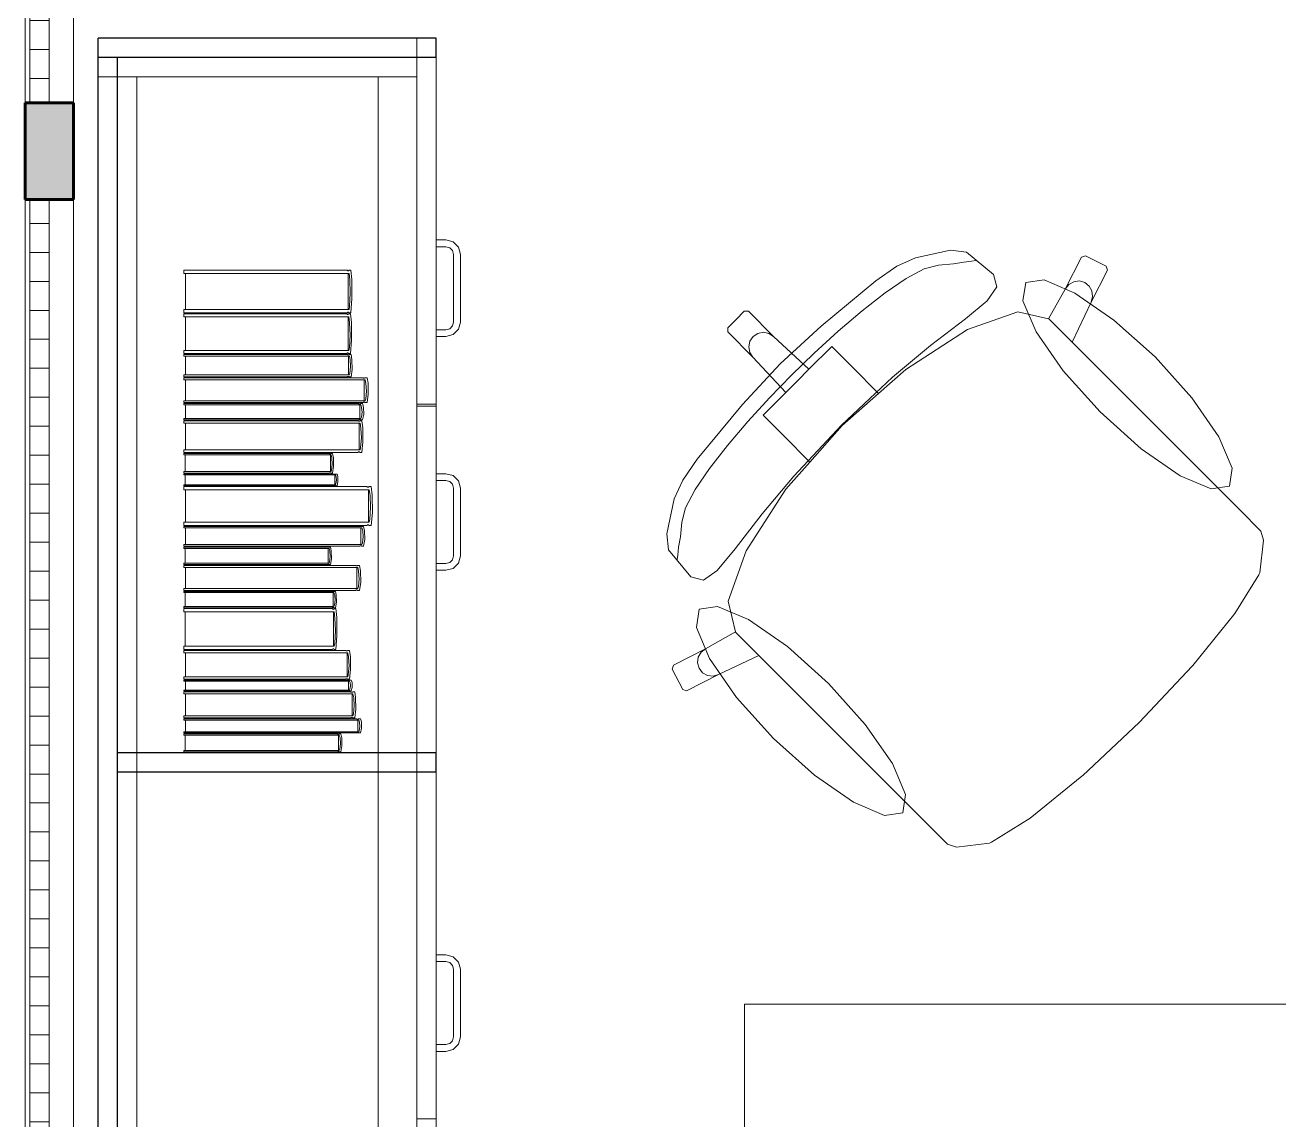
# Model space of a CAD drawing. Header units: inches. Extents: x -38 to 5698, y -33 to 92.
# Drawn here: x 212.12 to 213.418, y 8.672 to 9.805 of the extents above; entities that cross this region are included whole.
import ezdxf

# ---------------------------------------------------------------- set-up
doc = ezdxf.new("R2010")
doc.units = ezdxf.units.IN
doc.header["$MEASUREMENT"] = 0
doc.set_wipeout_variables(frame=1)
doc.linetypes.add('Wipeout_Contour', pattern=[1, 0, -1])
for name, color, linetype in [('02 _ ARQ _ ZON _ Espacio.3D', 7, 'Continuous'), ('Acabado - Muros', 7, 'Continuous'), ('Interior - Mobiliario', 7, 'Continuous'), ('Notas - Etiquetas', 251, 'Continuous')]:
    doc.layers.add(name, color=color, linetype=linetype)
doc.dimstyles.new('Estilo_Generado__8', dxfattribs={"dimtxt": 0.18, "dimasz": 0.0912, "dimexe": 0.18, "dimexo": 0.0625, "dimgap": 0, "dimtad": 0, "dimtih": 1, "dimtoh": 1, "dimdec": 4, "dimzin": 0, "dimdsep": 46, "dimcen": 0.09, "dimadec": 0, "dimazin": 0, "dimtfac": 1, "dimtdec": 4, "dimtmove": 0, "dimatfit": 3, "dimldrblk": 'ARROWHEAD_5', "dimfxl": 1, "dimtolj": 1, "dimtzin": 0, "dimarcsym": 0})
pattern_1 = [(0, (185.000023, 3e-09), (0, 0.03), [])]

# ---------------------------------------------------------------- blocks, each defined once
blk = doc.blocks.new('ARROWHEAD_5')
at = {"linetype": 'Continuous', "lineweight": 0}
blk.add_hatch(color=0, dxfattribs=at).paths.add_polyline_path([(-1, 0.2679), (0, 0), (-1, -0.2679)])
at = {"color": 0, "linetype": 'Continuous', "lineweight": 0}
blk.add_line((0, 0), (-1, 0), dxfattribs=at)

msp = doc.modelspace()

# ---------------------------------------------------------------- linework, layer by layer
at = {"layer": '02 _ ARQ _ ZON _ Espacio.3D', "color": 254, "linetype": 'Continuous', "lineweight": 0, "flags": 128}
msp.add_lwpolyline([(212.17, 7.7005), (212.2252, 7.7005), (212.225, 6.2005), (216.8495, 6.1997), (216.8495, 7.6997), (217.0795, 7.6996), (217.0796, 7.6996), (217.0795, 7.35), (219.2295, 7.35), (219.2295, 17.15), (215.57, 17.15), (215.57, 16.9), (215.57, 16.5), (215.07, 16.5), (215.07, 16.9), (215.07, 17.3496), (212.17, 17.3496)], close=True, dxfattribs=at)
at = {"layer": 'Interior - Mobiliario', "color": 175, "linetype": 'Continuous', "lineweight": 13}
for p, q in [((212.2156, 9.7719), (212.5256, 9.7719)), ((212.2156, 8.3119), (212.2156, 9.7719)), ((212.5256, 9.7719), (212.5256, 8.3119)), ((212.2356, 9.7519), (212.4856, 9.7519)), ((212.4856, 9.7519), (212.5256, 9.7519)), ((212.5556, 9.5829), (212.5456, 9.5829)), ((212.5456, 9.5829), (212.5456, 9.5759)), ((212.5631, 9.5809), (212.5556, 9.5829)), ((212.5686, 9.5754), (212.5631, 9.5809)), ((212.5456, 9.5759), (212.5556, 9.5759)), ((212.5556, 9.5759), (212.5596, 9.5748)), ((212.5596, 9.5748), (212.5625, 9.5719)), ((212.5625, 9.5719), (212.5636, 9.5679)), ((212.5636, 9.5679), (212.5636, 9.4979)), ((212.5706, 9.5679), (212.5686, 9.5754)), ((212.5706, 9.4979), (212.5706, 9.5679)), ((213.0778, 9.5723), (213.0416, 9.5645)), ((213.0945, 9.5704), (213.0778, 9.5723)), ((213.1224, 9.5472), (213.0945, 9.5704)), ((213.2178, 9.5666), (213.2137, 9.5652)), ((213.2392, 9.5558), (213.2178, 9.5666)), ((213.0224, 9.5556), (213.0007, 9.5407)), ((213.0416, 9.5645), (213.0224, 9.5556)), ((213.032, 9.5429), (213.0508, 9.5529)), ((213.0508, 9.5529), (213.0656, 9.5568)), ((213.0656, 9.5568), (213.081, 9.558)), ((213.081, 9.558), (213.0918, 9.56)), ((213.0918, 9.56), (213.0998, 9.5608)), ((213.0998, 9.5608), (213.1043, 9.5616)), ((213.2137, 9.5652), (213.1968, 9.5321)), ((213.2405, 9.5517), (213.2392, 9.5558)), ((212.2843, 9.5481), (212.2843, 9.5516)), ((212.2843, 9.5516), (212.4534, 9.5516)), ((212.4555, 9.5481), (212.2843, 9.5481)), ((212.286, 9.511), (212.286, 9.5481)), ((212.4534, 9.5516), (212.4536, 9.5514)), ((212.4536, 9.5514), (212.4538, 9.5512)), ((212.4538, 9.5512), (212.454, 9.551)), ((212.454, 9.551), (212.4543, 9.5509)), ((212.4543, 9.5509), (212.4545, 9.5509)), ((212.4545, 9.5509), (212.4548, 9.551)), ((212.4546, 9.5481), (212.4546, 9.511)), ((212.4548, 9.551), (212.455, 9.5512)), ((212.455, 9.5512), (212.4552, 9.5515)), ((212.4552, 9.5515), (212.4553, 9.5516)), ((212.4553, 9.5516), (212.4572, 9.5516)), ((212.4563, 9.5415), (212.4555, 9.5481)), ((212.4567, 9.5279), (212.4563, 9.5415)), ((212.4572, 9.5516), (212.4582, 9.542)), ((212.4582, 9.542), (212.4584, 9.5222)), ((213.0007, 9.5407), (212.944, 9.4938)), ((213.0102, 9.5281), (213.032, 9.5429)), ((213.1258, 9.5343), (213.1224, 9.5472)), ((213.2114, 9.5404), (213.2055, 9.5396)), ((213.217, 9.5388), (213.2114, 9.5404)), ((213.2235, 9.5186), (213.2405, 9.5517)), ((212.456, 9.5143), (212.4567, 9.5279)), ((212.9864, 9.5095), (213.0102, 9.5281)), ((213.1158, 9.52), (213.1258, 9.5343)), ((213.1968, 9.5321), (213.1794, 9.5011)), ((213.2004, 9.5368), (213.1968, 9.5321)), ((213.2055, 9.5396), (213.2004, 9.5368)), ((213.2216, 9.5352), (213.217, 9.5388)), ((213.2244, 9.5301), (213.2216, 9.5352)), ((213.2251, 9.5243), (213.2244, 9.5301)), ((212.4555, 9.511), (212.456, 9.5143)), ((212.4584, 9.5222), (212.4572, 9.5075)), ((213.0935, 9.5014), (213.1158, 9.52)), ((213.2039, 9.4769), (213.2235, 9.5186)), ((213.2235, 9.5186), (213.2251, 9.5243)), ((212.2843, 9.5075), (212.2843, 9.511)), ((212.2843, 9.511), (212.4555, 9.511)), ((212.4534, 9.5075), (212.2843, 9.5075)), ((212.2843, 9.5032), (212.2843, 9.5065)), ((212.2843, 9.5065), (212.4531, 9.5065)), ((212.4551, 9.5032), (212.2843, 9.5032)), ((212.286, 9.4686), (212.286, 9.5032)), ((212.4531, 9.5065), (212.4532, 9.5062)), ((212.4532, 9.5062), (212.4534, 9.506)), ((212.4535, 9.5076), (212.4534, 9.5075)), ((212.4534, 9.506), (212.4537, 9.5058)), ((212.4537, 9.5079), (212.4535, 9.5076)), ((212.454, 9.5081), (212.4537, 9.5079)), ((212.4537, 9.5058), (212.4539, 9.5058)), ((212.4539, 9.5058), (212.4542, 9.5058)), ((212.4542, 9.5082), (212.454, 9.5081)), ((212.4545, 9.5082), (212.4542, 9.5082)), ((212.4542, 9.5058), (212.4544, 9.5059)), ((212.4543, 9.5032), (212.4543, 9.4686)), ((212.4544, 9.5059), (212.4547, 9.506)), ((212.4547, 9.5081), (212.4545, 9.5082)), ((212.455, 9.5079), (212.4547, 9.5081)), ((212.4547, 9.506), (212.4549, 9.5063)), ((212.4549, 9.5063), (212.455, 9.5065)), ((212.4552, 9.5077), (212.455, 9.5079)), ((212.455, 9.5065), (212.4569, 9.5065)), ((212.4559, 9.497), (212.4551, 9.5032)), ((212.4553, 9.5075), (212.4552, 9.5077)), ((212.4572, 9.5075), (212.4553, 9.5075)), ((212.4569, 9.5065), (212.4578, 9.4974)), ((212.8645, 9.5091), (212.856, 9.5005)), ((212.8688, 9.5091), (212.8645, 9.5091)), ((212.8949, 9.483), (212.8688, 9.5091)), ((212.9616, 9.4883), (212.9864, 9.5095)), ((213.0573, 9.4735), (213.0935, 9.5014)), ((213.1475, 9.5086), (213.0955, 9.4902)), ((213.1794, 9.5011), (213.1475, 9.5086)), ((213.1797, 9.5011), (213.1794, 9.5011)), ((213.1797, 9.5011), (213.2039, 9.4769)), ((212.4564, 9.4843), (212.4559, 9.497)), ((212.4578, 9.4974), (212.458, 9.479)), ((212.5556, 9.4899), (212.5456, 9.4899)), ((212.5456, 9.4899), (212.5456, 9.4829)), ((212.5596, 9.491), (212.5556, 9.4899)), ((212.5625, 9.4939), (212.5596, 9.491)), ((212.5636, 9.4979), (212.5625, 9.4939)), ((212.5631, 9.4849), (212.5686, 9.4904)), ((212.5686, 9.4904), (212.5706, 9.4979)), ((212.8474, 9.4877), (212.8475, 9.492)), ((212.8475, 9.492), (212.856, 9.5005)), ((212.944, 9.4938), (212.9018, 9.4547)), ((212.937, 9.4658), (212.9616, 9.4883)), ((213.0955, 9.4902), (213.0317, 9.4489)), ((212.4557, 9.4717), (212.4564, 9.4843)), ((212.458, 9.479), (212.4569, 9.4653)), ((212.5456, 9.4829), (212.5556, 9.4829)), ((212.5556, 9.4829), (212.5631, 9.4849)), ((212.8735, 9.4616), (212.8474, 9.4877)), ((212.8692, 9.4722), (212.8703, 9.478)), ((212.8703, 9.478), (212.8736, 9.4829)), ((212.8785, 9.4862), (212.8736, 9.4829)), ((212.8843, 9.4873), (212.8785, 9.4862)), ((212.89, 9.4862), (212.8843, 9.4873)), ((212.8949, 9.483), (212.89, 9.4862)), ((212.9314, 9.449), (212.8949, 9.483)), ((213.3518, 9.329), (213.2039, 9.4769)), ((212.2843, 9.4653), (212.2843, 9.4686)), ((212.2843, 9.4686), (212.4551, 9.4686)), ((212.4531, 9.4653), (212.2843, 9.4653)), ((212.2843, 9.4625), (212.2843, 9.4643)), ((212.2843, 9.4643), (212.4537, 9.4643)), ((212.4557, 9.4625), (212.2843, 9.4625)), ((212.286, 9.4431), (212.286, 9.4625)), ((212.4532, 9.4655), (212.4531, 9.4653)), ((212.4534, 9.4657), (212.4532, 9.4655)), ((212.4536, 9.4659), (212.4534, 9.4657)), ((212.4539, 9.466), (212.4536, 9.4659)), ((212.4537, 9.4643), (212.4538, 9.4642)), ((212.4538, 9.4642), (212.454, 9.464)), ((212.4541, 9.466), (212.4539, 9.466)), ((212.454, 9.464), (212.4543, 9.464)), ((212.4544, 9.4659), (212.4541, 9.466)), ((212.4543, 9.464), (212.4545, 9.4639)), ((212.4546, 9.4658), (212.4544, 9.4659)), ((212.4545, 9.4639), (212.4548, 9.4639)), ((212.4549, 9.4655), (212.4546, 9.4658)), ((212.4548, 9.4639), (212.455, 9.464)), ((212.455, 9.4653), (212.4549, 9.4655)), ((212.4549, 9.4625), (212.4549, 9.4431)), ((212.4569, 9.4653), (212.455, 9.4653)), ((212.455, 9.464), (212.4553, 9.4641)), ((212.4551, 9.4686), (212.4557, 9.4717)), ((212.4553, 9.4641), (212.4555, 9.4642)), ((212.4555, 9.4642), (212.4556, 9.4643)), ((212.4556, 9.4643), (212.4575, 9.4643)), ((212.4565, 9.459), (212.4557, 9.4625)), ((212.4575, 9.4643), (212.4584, 9.4592)), ((212.8703, 9.4665), (212.8692, 9.4722)), ((212.8735, 9.4616), (212.8703, 9.4665)), ((212.9135, 9.443), (212.937, 9.4658)), ((212.955, 9.4726), (212.9314, 9.449)), ((212.9762, 9.4515), (212.955, 9.4726)), ((213.018, 9.4407), (213.0573, 9.4735)), ((212.4562, 9.4448), (212.457, 9.4519)), ((212.457, 9.4519), (212.4565, 9.459)), ((212.4586, 9.4489), (212.4575, 9.4412)), ((212.4584, 9.4592), (212.4586, 9.4489)), ((212.8627, 9.4125), (212.9018, 9.4547)), ((212.9075, 9.4251), (212.8735, 9.4616)), ((212.9314, 9.449), (212.9195, 9.4371)), ((213.0036, 9.4241), (212.9762, 9.4515)), ((213.0317, 9.4489), (213.0036, 9.4241)), ((212.2843, 9.4412), (212.2843, 9.4431)), ((212.2843, 9.4431), (212.4557, 9.4431)), ((212.4537, 9.4412), (212.2843, 9.4412)), ((212.2843, 9.4381), (212.2843, 9.4402)), ((212.2843, 9.4402), (212.4698, 9.4402)), ((212.4721, 9.4381), (212.2843, 9.4381)), ((212.2861, 9.4165), (212.2861, 9.4381)), ((212.4538, 9.4413), (212.4537, 9.4412)), ((212.454, 9.4414), (212.4538, 9.4413)), ((212.4542, 9.4415), (212.454, 9.4414)), ((212.4545, 9.4416), (212.4542, 9.4415)), ((212.4547, 9.4416), (212.4545, 9.4416)), ((212.455, 9.4416), (212.4547, 9.4416)), ((212.4552, 9.4415), (212.455, 9.4416)), ((212.4554, 9.4413), (212.4552, 9.4415)), ((212.4556, 9.4412), (212.4554, 9.4413)), ((212.4575, 9.4412), (212.4556, 9.4412)), ((212.4557, 9.4431), (212.4562, 9.4448)), ((212.4698, 9.4402), (212.4699, 9.4401)), ((212.4699, 9.4401), (212.4702, 9.4399)), ((212.4702, 9.4399), (212.4705, 9.4398)), ((212.4705, 9.4398), (212.4707, 9.4398)), ((212.4707, 9.4398), (212.471, 9.4398)), ((212.471, 9.4398), (212.4713, 9.4398)), ((212.4711, 9.4381), (212.4711, 9.4165)), ((212.4713, 9.4398), (212.4715, 9.44)), ((212.4715, 9.44), (212.4718, 9.4401)), ((212.4718, 9.4401), (212.4719, 9.4402)), ((212.4719, 9.4402), (212.474, 9.4402)), ((212.4729, 9.4343), (212.4721, 9.4381)), ((212.474, 9.4402), (212.475, 9.4346)), ((212.9135, 9.443), (212.8907, 9.4195)), ((212.9075, 9.4251), (212.9195, 9.4371)), ((212.9653, 9.3913), (213.018, 9.4407)), ((212.4726, 9.4185), (212.4734, 9.4264)), ((212.4734, 9.4264), (212.4729, 9.4343)), ((212.4752, 9.4231), (212.474, 9.4145)), ((212.475, 9.4346), (212.4752, 9.4231)), ((212.8839, 9.4015), (212.9075, 9.4251)), ((213.0036, 9.4241), (212.9657, 9.3908)), ((212.2843, 9.4145), (212.2843, 9.4165)), ((212.2843, 9.4165), (212.4721, 9.4165)), ((212.4698, 9.4145), (212.2843, 9.4145)), ((212.2843, 9.4121), (212.2843, 9.4135)), ((212.2843, 9.4135), (212.4653, 9.4135)), ((212.4676, 9.4121), (212.2843, 9.4121)), ((212.2861, 9.398), (212.2861, 9.4121)), ((212.4653, 9.4135), (212.4655, 9.4134)), ((212.4655, 9.4134), (212.4657, 9.4133)), ((212.4657, 9.4133), (212.466, 9.4132)), ((212.466, 9.4132), (212.4663, 9.4132)), ((212.4663, 9.4132), (212.4665, 9.4132)), ((212.4665, 9.4132), (212.4668, 9.4132)), ((212.4666, 9.4121), (212.4666, 9.398)), ((212.4668, 9.4132), (212.4671, 9.4133)), ((212.4671, 9.4133), (212.4673, 9.4134)), ((212.4673, 9.4134), (212.4674, 9.4135)), ((212.4674, 9.4135), (212.4694, 9.4135)), ((212.4684, 9.4096), (212.4676, 9.4121)), ((212.4694, 9.4135), (212.4704, 9.4098)), ((212.4699, 9.4146), (212.4698, 9.4145)), ((212.4701, 9.4147), (212.4699, 9.4146)), ((212.4704, 9.4148), (212.4701, 9.4147)), ((212.4707, 9.4149), (212.4704, 9.4148)), ((212.4709, 9.4149), (212.4707, 9.4149)), ((212.4712, 9.4149), (212.4709, 9.4149)), ((212.4715, 9.4148), (212.4712, 9.4149)), ((212.4717, 9.4146), (212.4715, 9.4148)), ((212.4719, 9.4145), (212.4717, 9.4146)), ((212.474, 9.4145), (212.4719, 9.4145)), ((212.4721, 9.4165), (212.4726, 9.4185)), ((212.5456, 9.4129), (212.5256, 9.4129)), ((212.5456, 9.4109), (212.5256, 9.4109)), ((212.8158, 9.3558), (212.8627, 9.4125)), ((212.8907, 9.4195), (212.8682, 9.3949)), ((212.2843, 9.3967), (212.2843, 9.398)), ((212.2843, 9.398), (212.4676, 9.398)), ((212.4659, 9.3969), (212.4657, 9.3969)), ((212.4662, 9.397), (212.4659, 9.3969)), ((212.4665, 9.397), (212.4662, 9.397)), ((212.4667, 9.397), (212.4665, 9.397)), ((212.467, 9.3969), (212.4667, 9.397)), ((212.4676, 9.398), (212.4681, 9.3993)), ((212.4681, 9.3993), (212.4689, 9.4045)), ((212.4689, 9.4045), (212.4684, 9.4096)), ((212.4707, 9.4023), (212.4694, 9.3967)), ((212.4704, 9.4098), (212.4707, 9.4023)), ((212.905, 9.3803), (212.8839, 9.4015)), ((212.4653, 9.3967), (212.2843, 9.3967)), ((212.2843, 9.3931), (212.2843, 9.3957)), ((212.2843, 9.3957), (212.4645, 9.3957)), ((212.4668, 9.3931), (212.2843, 9.3931)), ((212.2861, 9.3655), (212.2861, 9.3931)), ((212.4645, 9.3957), (212.4647, 9.3955)), ((212.4647, 9.3955), (212.4649, 9.3953)), ((212.4649, 9.3953), (212.4652, 9.3952)), ((212.4652, 9.3952), (212.4655, 9.3952)), ((212.4654, 9.3968), (212.4653, 9.3967)), ((212.4657, 9.3969), (212.4654, 9.3968)), ((212.4655, 9.3952), (212.4657, 9.3952)), ((212.4657, 9.3952), (212.466, 9.3952)), ((212.4658, 9.3931), (212.4658, 9.3655)), ((212.466, 9.3952), (212.4663, 9.3954)), ((212.4663, 9.3954), (212.4665, 9.3956)), ((212.4665, 9.3956), (212.4666, 9.3957)), ((212.4666, 9.3957), (212.4686, 9.3957)), ((212.4676, 9.3882), (212.4668, 9.3931)), ((212.4672, 9.3968), (212.467, 9.3969)), ((212.4674, 9.3967), (212.4672, 9.3968)), ((212.4694, 9.3967), (212.4674, 9.3967)), ((212.4681, 9.3781), (212.4676, 9.3882)), ((212.4686, 9.3957), (212.4696, 9.3885)), ((212.4696, 9.3885), (212.4698, 9.3738)), ((212.8682, 9.3949), (212.847, 9.3701)), ((212.9653, 9.3913), (212.9158, 9.3385)), ((212.9324, 9.353), (212.9657, 9.3908)), ((212.4673, 9.368), (212.4681, 9.3781)), ((212.4698, 9.3738), (212.4686, 9.3629)), ((212.9324, 9.353), (212.905, 9.3803)), ((212.2843, 9.3629), (212.2843, 9.3655)), ((212.2843, 9.3655), (212.4668, 9.3655)), ((212.4645, 9.3629), (212.2843, 9.3629)), ((212.2843, 9.3603), (212.2843, 9.3619)), ((212.2843, 9.3619), (212.435, 9.3619)), ((212.4368, 9.3603), (212.2843, 9.3603)), ((212.2858, 9.3432), (212.2858, 9.3603)), ((212.435, 9.3619), (212.4351, 9.3618)), ((212.4351, 9.3618), (212.4353, 9.3617)), ((212.4353, 9.3617), (212.4355, 9.3616)), ((212.4355, 9.3616), (212.4357, 9.3616)), ((212.4357, 9.3616), (212.436, 9.3616)), ((212.436, 9.3616), (212.4362, 9.3616)), ((212.4361, 9.3603), (212.4361, 9.3432)), ((212.4362, 9.3616), (212.4364, 9.3617)), ((212.4364, 9.3617), (212.4366, 9.3618)), ((212.4366, 9.3618), (212.4367, 9.3619)), ((212.4367, 9.3619), (212.4384, 9.3619)), ((212.4375, 9.3572), (212.4368, 9.3603)), ((212.4384, 9.3619), (212.4392, 9.3574)), ((212.4647, 9.363), (212.4645, 9.3629)), ((212.4649, 9.3632), (212.4647, 9.363)), ((212.4651, 9.3634), (212.4649, 9.3632)), ((212.4654, 9.3634), (212.4651, 9.3634)), ((212.4657, 9.3635), (212.4654, 9.3634)), ((212.4659, 9.3634), (212.4657, 9.3635)), ((212.4662, 9.3633), (212.4659, 9.3634)), ((212.4664, 9.3631), (212.4662, 9.3633)), ((212.4666, 9.3629), (212.4664, 9.3631)), ((212.4686, 9.3629), (212.4666, 9.3629)), ((212.4668, 9.3655), (212.4673, 9.368)), ((212.847, 9.3701), (212.8284, 9.3463)), ((212.4373, 9.3447), (212.4379, 9.3509)), ((212.4379, 9.3509), (212.4375, 9.3572)), ((212.4394, 9.3483), (212.4384, 9.3415)), ((212.4392, 9.3574), (212.4394, 9.3483)), ((212.8009, 9.3341), (212.8158, 9.3558)), ((212.8284, 9.3463), (212.8136, 9.3245)), ((212.9076, 9.3248), (212.9324, 9.353)), ((212.2843, 9.3415), (212.2843, 9.3432)), ((212.2843, 9.3432), (212.4368, 9.3432)), ((212.435, 9.3415), (212.2843, 9.3415)), ((212.2843, 9.3396), (212.2843, 9.3405)), ((212.2843, 9.3405), (212.4394, 9.3405)), ((212.4413, 9.3396), (212.2843, 9.3396)), ((212.2858, 9.3294), (212.2858, 9.3396)), ((212.4351, 9.3416), (212.435, 9.3415)), ((212.4353, 9.3417), (212.4351, 9.3416)), ((212.4355, 9.3418), (212.4353, 9.3417)), ((212.4357, 9.3419), (212.4355, 9.3418)), ((212.4359, 9.3419), (212.4357, 9.3419)), ((212.4362, 9.3418), (212.4359, 9.3419)), ((212.4364, 9.3418), (212.4362, 9.3418)), ((212.4366, 9.3416), (212.4364, 9.3418)), ((212.4367, 9.3415), (212.4366, 9.3416)), ((212.4384, 9.3415), (212.4367, 9.3415)), ((212.4368, 9.3432), (212.4373, 9.3447)), ((212.4394, 9.3405), (212.4395, 9.3405)), ((212.4395, 9.3405), (212.4397, 9.3404)), ((212.4397, 9.3404), (212.44, 9.3403)), ((212.44, 9.3403), (212.4402, 9.3403)), ((212.4402, 9.3403), (212.4404, 9.3403)), ((212.4404, 9.3403), (212.4406, 9.3404)), ((212.4405, 9.3396), (212.4405, 9.3294)), ((212.4406, 9.3404), (212.4409, 9.3404)), ((212.4409, 9.3404), (212.4411, 9.3405)), ((212.4411, 9.3405), (212.4412, 9.3405)), ((212.4412, 9.3405), (212.4429, 9.3405)), ((212.442, 9.3378), (212.4413, 9.3396)), ((212.4418, 9.3304), (212.4424, 9.3341)), ((212.4424, 9.3341), (212.442, 9.3378)), ((212.4429, 9.3405), (212.4437, 9.3379)), ((212.4439, 9.3325), (212.4429, 9.3285)), ((212.4437, 9.3379), (212.4439, 9.3325)), ((212.5456, 9.3409), (212.5556, 9.3409)), ((212.5456, 9.3339), (212.5456, 9.3409)), ((212.5556, 9.3339), (212.5456, 9.3339)), ((212.5556, 9.3409), (212.5631, 9.3389)), ((212.5596, 9.3328), (212.5556, 9.3339)), ((212.5625, 9.3299), (212.5596, 9.3328)), ((212.5631, 9.3389), (212.5686, 9.3334)), ((212.5686, 9.3334), (212.5706, 9.3259)), ((212.792, 9.3149), (212.8009, 9.3341)), ((212.9158, 9.3385), (212.8831, 9.2992)), ((212.2843, 9.3285), (212.2843, 9.3294)), ((212.2843, 9.3294), (212.4413, 9.3294)), ((212.4394, 9.3285), (212.2843, 9.3285)), ((212.2843, 9.3243), (212.2843, 9.3275)), ((212.2843, 9.3275), (212.474, 9.3275)), ((212.4763, 9.3243), (212.2843, 9.3243)), ((212.2862, 9.2906), (212.2862, 9.3243)), ((212.4395, 9.3285), (212.4394, 9.3285)), ((212.4397, 9.3286), (212.4395, 9.3285)), ((212.4399, 9.3287), (212.4397, 9.3286)), ((212.4401, 9.3287), (212.4399, 9.3287)), ((212.4404, 9.3287), (212.4401, 9.3287)), ((212.4406, 9.3287), (212.4404, 9.3287)), ((212.4408, 9.3286), (212.4406, 9.3287)), ((212.441, 9.3286), (212.4408, 9.3286)), ((212.4412, 9.3285), (212.441, 9.3286)), ((212.4429, 9.3285), (212.4412, 9.3285)), ((212.4413, 9.3294), (212.4418, 9.3304)), ((212.474, 9.3275), (212.4742, 9.3273)), ((212.4742, 9.3273), (212.4744, 9.327)), ((212.4744, 9.327), (212.4747, 9.3269)), ((212.4747, 9.3269), (212.475, 9.3268)), ((212.475, 9.3268), (212.4753, 9.3268)), ((212.4753, 9.3268), (212.4755, 9.3269)), ((212.4754, 9.3243), (212.4754, 9.2906)), ((212.4755, 9.3269), (212.4758, 9.3271)), ((212.4758, 9.3271), (212.476, 9.3273)), ((212.476, 9.3273), (212.4762, 9.3275)), ((212.4762, 9.3275), (212.4783, 9.3275)), ((212.4772, 9.3183), (212.4763, 9.3243)), ((212.4783, 9.3275), (212.4793, 9.3187)), ((212.5636, 9.3259), (212.5625, 9.3299)), ((212.5636, 9.2559), (212.5636, 9.3259)), ((212.5706, 9.3259), (212.5706, 9.2559)), ((212.8136, 9.3245), (212.8036, 9.3057)), ((212.8663, 9.261), (212.9076, 9.3248)), ((213.3773, 9.3035), (213.3518, 9.329)), ((212.4777, 9.306), (212.4772, 9.3183)), ((212.4793, 9.3187), (212.4796, 9.3008)), ((212.7842, 9.2788), (212.792, 9.3149)), ((212.4763, 9.2906), (212.4769, 9.2937)), ((212.4769, 9.2937), (212.4777, 9.306)), ((212.4796, 9.3008), (212.4783, 9.2874)), ((212.8036, 9.3057), (212.7997, 9.2909)), ((212.8831, 9.2992), (212.8551, 9.263)), ((213.3992, 9.2815), (213.3773, 9.3035)), ((212.2843, 9.2874), (212.2843, 9.2906)), ((212.2843, 9.2906), (212.4763, 9.2906)), ((212.474, 9.2874), (212.2843, 9.2874)), ((212.2843, 9.2848), (212.2843, 9.2864)), ((212.2843, 9.2864), (212.4664, 9.2864)), ((212.4686, 9.2848), (212.2843, 9.2848)), ((212.2861, 9.2676), (212.2861, 9.2848)), ((212.4664, 9.2864), (212.4666, 9.2863)), ((212.4666, 9.2863), (212.4668, 9.2862)), ((212.4668, 9.2862), (212.4671, 9.2861)), ((212.4671, 9.2861), (212.4673, 9.2861)), ((212.4673, 9.2861), (212.4676, 9.2861)), ((212.4676, 9.2861), (212.4679, 9.2861)), ((212.4677, 9.2848), (212.4677, 9.2676)), ((212.4679, 9.2861), (212.4681, 9.2862)), ((212.4681, 9.2862), (212.4684, 9.2864)), ((212.4684, 9.2864), (212.4685, 9.2864)), ((212.4685, 9.2864), (212.4705, 9.2864)), ((212.4695, 9.2817), (212.4686, 9.2848)), ((212.47, 9.2754), (212.4695, 9.2817)), ((212.4705, 9.2864), (212.4715, 9.2819)), ((212.4715, 9.2819), (212.4717, 9.2728)), ((212.4741, 9.2876), (212.474, 9.2874)), ((212.4744, 9.2878), (212.4741, 9.2876)), ((212.4746, 9.288), (212.4744, 9.2878)), ((212.4749, 9.2881), (212.4746, 9.288)), ((212.4752, 9.2881), (212.4749, 9.2881)), ((212.4755, 9.288), (212.4752, 9.2881)), ((212.4757, 9.2879), (212.4755, 9.288)), ((212.476, 9.2876), (212.4757, 9.2879)), ((212.4762, 9.2874), (212.476, 9.2876)), ((212.4783, 9.2874), (212.4762, 9.2874)), ((212.7997, 9.2909), (212.7986, 9.2755)), ((213.4021, 9.2722), (213.3992, 9.2815)), ((212.2843, 9.266), (212.2843, 9.2676)), ((212.2843, 9.2676), (212.4686, 9.2676)), ((212.4686, 9.2676), (212.4692, 9.2692)), ((212.4692, 9.2692), (212.47, 9.2754)), ((212.4717, 9.2728), (212.4705, 9.266)), ((212.7861, 9.262), (212.7842, 9.2788)), ((212.7986, 9.2755), (212.7965, 9.2648)), ((213.3981, 9.2383), (213.4021, 9.2722)), ((212.4664, 9.266), (212.2843, 9.266)), ((212.2843, 9.2635), (212.2843, 9.265)), ((212.2843, 9.265), (212.4329, 9.265)), ((212.4347, 9.2635), (212.2843, 9.2635)), ((212.2858, 9.2482), (212.2858, 9.2635)), ((212.4329, 9.265), (212.433, 9.2649)), ((212.433, 9.2649), (212.4332, 9.2648)), ((212.4332, 9.2648), (212.4334, 9.2647)), ((212.4334, 9.2647), (212.4336, 9.2647)), ((212.4336, 9.2647), (212.4338, 9.2647)), ((212.4338, 9.2647), (212.4341, 9.2647)), ((212.4339, 9.2635), (212.4339, 9.2482)), ((212.4341, 9.2647), (212.4343, 9.2648)), ((212.4343, 9.2648), (212.4345, 9.2649)), ((212.4345, 9.2649), (212.4346, 9.265)), ((212.4346, 9.265), (212.4362, 9.265)), ((212.4354, 9.2608), (212.4347, 9.2635)), ((212.4351, 9.2496), (212.4358, 9.2552)), ((212.4358, 9.2552), (212.4354, 9.2608)), ((212.4362, 9.265), (212.437, 9.261)), ((212.437, 9.261), (212.4372, 9.2529)), ((212.4665, 9.2661), (212.4664, 9.266)), ((212.4667, 9.2662), (212.4665, 9.2661)), ((212.467, 9.2663), (212.4667, 9.2662)), ((212.4673, 9.2663), (212.467, 9.2663)), ((212.4675, 9.2663), (212.4673, 9.2663)), ((212.4678, 9.2663), (212.4675, 9.2663)), ((212.4681, 9.2662), (212.4678, 9.2663)), ((212.4683, 9.2661), (212.4681, 9.2662)), ((212.4685, 9.266), (212.4683, 9.2661)), ((212.4705, 9.266), (212.4685, 9.266)), ((212.5625, 9.2519), (212.5636, 9.2559)), ((212.5706, 9.2559), (212.5686, 9.2484)), ((212.8093, 9.2341), (212.7861, 9.262)), ((212.7957, 9.2567), (212.7949, 9.2522)), ((212.7965, 9.2648), (212.7957, 9.2567)), ((212.8551, 9.263), (212.8365, 9.2407)), ((212.8479, 9.209), (212.8663, 9.261)), ((212.2843, 9.2468), (212.2843, 9.2482)), ((212.2843, 9.2482), (212.4347, 9.2482)), ((212.4329, 9.2468), (212.2843, 9.2468)), ((212.2843, 9.2437), (212.2843, 9.2458)), ((212.2843, 9.2458), (212.4622, 9.2458)), ((212.4644, 9.2437), (212.2843, 9.2437)), ((212.2861, 9.2222), (212.2861, 9.2437)), ((212.433, 9.2469), (212.4329, 9.2468)), ((212.4331, 9.247), (212.433, 9.2469)), ((212.4334, 9.247), (212.4331, 9.247)), ((212.4336, 9.2471), (212.4334, 9.247)), ((212.4338, 9.2471), (212.4336, 9.2471)), ((212.434, 9.2471), (212.4338, 9.2471)), ((212.4342, 9.247), (212.434, 9.2471)), ((212.4344, 9.2469), (212.4342, 9.247)), ((212.4346, 9.2468), (212.4344, 9.2469)), ((212.4362, 9.2468), (212.4346, 9.2468)), ((212.4347, 9.2482), (212.4351, 9.2496)), ((212.4372, 9.2529), (212.4362, 9.2468)), ((212.4622, 9.2458), (212.4624, 9.2457)), ((212.4624, 9.2457), (212.4626, 9.2455)), ((212.4626, 9.2455), (212.4629, 9.2454)), ((212.4629, 9.2454), (212.4631, 9.2454)), ((212.4631, 9.2454), (212.4634, 9.2454)), ((212.4634, 9.2454), (212.4637, 9.2454)), ((212.4635, 9.2437), (212.4635, 9.2222)), ((212.4637, 9.2454), (212.4639, 9.2455)), ((212.4639, 9.2455), (212.4642, 9.2457)), ((212.4642, 9.2457), (212.4643, 9.2458)), ((212.4643, 9.2458), (212.4662, 9.2458)), ((212.4653, 9.2399), (212.4644, 9.2437)), ((212.4662, 9.2458), (212.4672, 9.2402)), ((212.5456, 9.2479), (212.5556, 9.2479)), ((212.5456, 9.2409), (212.5456, 9.2479)), ((212.5556, 9.2479), (212.5596, 9.249)), ((212.5631, 9.2429), (212.5556, 9.2409)), ((212.5596, 9.249), (212.5625, 9.2519)), ((212.5686, 9.2484), (212.5631, 9.2429)), ((212.465, 9.2241), (212.4657, 9.232)), ((212.4657, 9.232), (212.4653, 9.2399)), ((212.4675, 9.2287), (212.4662, 9.2201)), ((212.4672, 9.2402), (212.4675, 9.2287)), ((212.5556, 9.2409), (212.5456, 9.2409)), ((212.8222, 9.2307), (212.8093, 9.2341)), ((212.8365, 9.2407), (212.8222, 9.2307)), ((213.3723, 9.1962), (213.3972, 9.2362)), ((213.3972, 9.2362), (213.3981, 9.2383)), ((212.2843, 9.2201), (212.2843, 9.2222)), ((212.2843, 9.2222), (212.4644, 9.2222)), ((212.4622, 9.2201), (212.2843, 9.2201)), ((212.2843, 9.2178), (212.2843, 9.2191)), ((212.2843, 9.2191), (212.4379, 9.2191)), ((212.4397, 9.2178), (212.2843, 9.2178)), ((212.2858, 9.2035), (212.2858, 9.2178)), ((212.4379, 9.2191), (212.438, 9.219)), ((212.438, 9.219), (212.4382, 9.2189)), ((212.4382, 9.2189), (212.4384, 9.2189)), ((212.4384, 9.2189), (212.4386, 9.2189)), ((212.4386, 9.2189), (212.4389, 9.2189)), ((212.4389, 9.2189), (212.4391, 9.2189)), ((212.4389, 9.2178), (212.4389, 9.2035)), ((212.4391, 9.2189), (212.4393, 9.219)), ((212.4393, 9.219), (212.4395, 9.2191)), ((212.4395, 9.2191), (212.4396, 9.2191)), ((212.4396, 9.2191), (212.4413, 9.2191)), ((212.4405, 9.2152), (212.4397, 9.2178)), ((212.4409, 9.21), (212.4405, 9.2152)), ((212.4413, 9.2191), (212.4422, 9.2154)), ((212.4422, 9.2154), (212.4424, 9.2078)), ((212.4623, 9.2202), (212.4622, 9.2201)), ((212.4626, 9.2204), (212.4623, 9.2202)), ((212.4628, 9.2205), (212.4626, 9.2204)), ((212.4631, 9.2206), (212.4628, 9.2205)), ((212.4634, 9.2206), (212.4631, 9.2206)), ((212.4636, 9.2205), (212.4634, 9.2206)), ((212.4639, 9.2204), (212.4636, 9.2205)), ((212.4641, 9.2203), (212.4639, 9.2204)), ((212.4643, 9.2201), (212.4641, 9.2203)), ((212.4662, 9.2201), (212.4643, 9.2201)), ((212.4644, 9.2222), (212.465, 9.2241)), ((212.2843, 9.2022), (212.2843, 9.2035)), ((212.2843, 9.2035), (212.4397, 9.2035)), ((212.4381, 9.2023), (212.4379, 9.2022)), ((212.4384, 9.2024), (212.4381, 9.2023)), ((212.4386, 9.2024), (212.4384, 9.2024)), ((212.4388, 9.2024), (212.4386, 9.2024)), ((212.439, 9.2024), (212.4388, 9.2024)), ((212.4393, 9.2023), (212.439, 9.2024)), ((212.4395, 9.2022), (212.4393, 9.2023)), ((212.4396, 9.2022), (212.4395, 9.2022)), ((212.4397, 9.2035), (212.4402, 9.2048)), ((212.4402, 9.2048), (212.4409, 9.21)), ((212.4424, 9.2078), (212.4413, 9.2022)), ((212.8554, 9.1771), (212.8479, 9.209)), ((212.4379, 9.2022), (212.2843, 9.2022)), ((212.2843, 9.1978), (212.2843, 9.2012)), ((212.2843, 9.2012), (212.4382, 9.2012)), ((212.4401, 9.1978), (212.2843, 9.1978)), ((212.2858, 9.1623), (212.2858, 9.1978)), ((212.4379, 9.2022), (212.4379, 9.2022)), ((212.4382, 9.2012), (212.4384, 9.2009)), ((212.4384, 9.2009), (212.4386, 9.2007)), ((212.4386, 9.2007), (212.4388, 9.2005)), ((212.4388, 9.2005), (212.439, 9.2004)), ((212.439, 9.2004), (212.4393, 9.2005)), ((212.4393, 9.2005), (212.4395, 9.2006)), ((212.4393, 9.1978), (212.4393, 9.1623)), ((212.4395, 9.2006), (212.4397, 9.2007)), ((212.4413, 9.2022), (212.4396, 9.2022)), ((212.4397, 9.2007), (212.4399, 9.201)), ((212.4399, 9.201), (212.44, 9.2012)), ((212.44, 9.2012), (212.4417, 9.2012)), ((212.4408, 9.1915), (212.4401, 9.1978)), ((212.4412, 9.1785), (212.4408, 9.1915)), ((212.4417, 9.2012), (212.4426, 9.1919)), ((212.4426, 9.1919), (212.4427, 9.173)), ((213.3287, 9.1425), (213.3723, 9.1962)), ((212.4406, 9.1655), (212.4412, 9.1785)), ((212.8244, 9.1597), (212.8554, 9.1771)), ((212.8554, 9.1768), (212.8554, 9.1771)), ((212.8554, 9.1768), (212.8797, 9.1526)), ((212.4401, 9.1623), (212.4406, 9.1655)), ((212.4427, 9.173), (212.4417, 9.159)), ((212.2843, 9.159), (212.2843, 9.1623)), ((212.2843, 9.1623), (212.4401, 9.1623)), ((212.4382, 9.159), (212.2843, 9.159)), ((212.2843, 9.1556), (212.2843, 9.158)), ((212.2843, 9.158), (212.4521, 9.158)), ((212.4541, 9.1556), (212.2843, 9.1556)), ((212.286, 9.1305), (212.286, 9.1556)), ((212.4383, 9.1591), (212.4382, 9.159)), ((212.4385, 9.1594), (212.4383, 9.1591)), ((212.4387, 9.1596), (212.4385, 9.1594)), ((212.439, 9.1597), (212.4387, 9.1596)), ((212.4392, 9.1597), (212.439, 9.1597)), ((212.4394, 9.1596), (212.4392, 9.1597)), ((212.4396, 9.1594), (212.4394, 9.1596)), ((212.4399, 9.1592), (212.4396, 9.1594)), ((212.44, 9.159), (212.4399, 9.1592)), ((212.4417, 9.159), (212.44, 9.159)), ((212.4521, 9.158), (212.4522, 9.1578)), ((212.4522, 9.1578), (212.4524, 9.1576)), ((212.4524, 9.1576), (212.4527, 9.1575)), ((212.4527, 9.1575), (212.4529, 9.1575)), ((212.4529, 9.1575), (212.4532, 9.1575)), ((212.4532, 9.1575), (212.4534, 9.1575)), ((212.4533, 9.1556), (212.4533, 9.1305)), ((212.4534, 9.1575), (212.4537, 9.1577)), ((212.4537, 9.1577), (212.4539, 9.1578)), ((212.4539, 9.1578), (212.454, 9.158)), ((212.454, 9.158), (212.4559, 9.158)), ((212.4549, 9.1511), (212.4541, 9.1556)), ((212.4554, 9.1419), (212.4549, 9.1511)), ((212.4559, 9.158), (212.4568, 9.1514)), ((212.4568, 9.1514), (212.457, 9.1381)), ((212.7913, 9.1428), (212.8244, 9.1597)), ((212.8161, 9.1451), (212.8169, 9.151)), ((212.8169, 9.151), (212.8197, 9.1561)), ((212.8197, 9.1561), (212.8244, 9.1597)), ((212.8797, 9.1526), (212.8379, 9.133)), ((213.0275, 9.0048), (212.8797, 9.1526)), ((212.4546, 9.1328), (212.4554, 9.1419)), ((212.457, 9.1381), (212.4559, 9.1281)), ((212.7899, 9.1387), (212.7913, 9.1428)), ((212.8008, 9.1174), (212.7899, 9.1387)), ((212.8177, 9.1395), (212.8161, 9.1451)), ((212.8213, 9.1349), (212.8177, 9.1395)), ((213.2732, 9.0833), (213.328, 9.1417)), ((213.328, 9.1417), (213.3287, 9.1425)), ((212.2843, 9.1281), (212.2843, 9.1305)), ((212.2843, 9.1305), (212.4541, 9.1305)), ((212.4521, 9.1281), (212.2843, 9.1281)), ((212.2843, 9.1262), (212.2843, 9.1271)), ((212.2843, 9.1271), (212.4537, 9.1271)), ((212.4558, 9.1262), (212.2843, 9.1262)), ((212.286, 9.1169), (212.286, 9.1262)), ((212.4522, 9.1282), (212.4521, 9.1281)), ((212.4524, 9.1284), (212.4522, 9.1282)), ((212.4526, 9.1286), (212.4524, 9.1284)), ((212.4529, 9.1286), (212.4526, 9.1286)), ((212.4531, 9.1286), (212.4529, 9.1286)), ((212.4534, 9.1286), (212.4531, 9.1286)), ((212.4536, 9.1285), (212.4534, 9.1286)), ((212.4538, 9.1283), (212.4536, 9.1285)), ((212.4537, 9.1271), (212.4539, 9.1271)), ((212.454, 9.1281), (212.4538, 9.1283)), ((212.4539, 9.1271), (212.4541, 9.127)), ((212.4559, 9.1281), (212.454, 9.1281)), ((212.4541, 9.1305), (212.4546, 9.1328)), ((212.4541, 9.127), (212.4543, 9.127)), ((212.4543, 9.127), (212.4546, 9.1269)), ((212.4546, 9.1269), (212.4548, 9.1269)), ((212.4548, 9.1269), (212.4551, 9.127)), ((212.4549, 9.1262), (212.4549, 9.1169)), ((212.4551, 9.127), (212.4553, 9.127)), ((212.4553, 9.127), (212.4555, 9.1271)), ((212.4555, 9.1271), (212.4556, 9.1271)), ((212.4556, 9.1271), (212.4575, 9.1271)), ((212.4566, 9.1246), (212.4558, 9.1262)), ((212.457, 9.1212), (212.4566, 9.1246)), ((212.4575, 9.1271), (212.4585, 9.1247)), ((212.4585, 9.1247), (212.4587, 9.1197)), ((212.8379, 9.133), (212.8048, 9.1161)), ((212.8264, 9.1321), (212.8213, 9.1349)), ((212.8322, 9.1314), (212.8264, 9.1321)), ((212.8379, 9.133), (212.8322, 9.1314)), ((212.2843, 9.116), (212.2843, 9.1169)), ((212.2843, 9.1169), (212.4558, 9.1169)), ((212.4537, 9.116), (212.2843, 9.116)), ((212.2843, 9.1129), (212.2843, 9.115)), ((212.2843, 9.115), (212.4573, 9.115)), ((212.4594, 9.1129), (212.2843, 9.1129)), ((212.286, 9.1129), (212.4585, 9.1129)), ((212.286, 9.0902), (212.286, 9.1129)), ((212.4538, 9.1161), (212.4537, 9.116)), ((212.454, 9.1161), (212.4538, 9.1161)), ((212.4543, 9.1162), (212.454, 9.1161)), ((212.4545, 9.1162), (212.4543, 9.1162)), ((212.4548, 9.1162), (212.4545, 9.1162)), ((212.455, 9.1162), (212.4548, 9.1162)), ((212.4553, 9.1161), (212.455, 9.1162)), ((212.4555, 9.1161), (212.4553, 9.1161)), ((212.4556, 9.116), (212.4555, 9.1161)), ((212.4575, 9.116), (212.4556, 9.116)), ((212.4558, 9.1169), (212.4563, 9.1177)), ((212.4563, 9.1177), (212.457, 9.1212)), ((212.4573, 9.115), (212.4574, 9.1149)), ((212.4574, 9.1149), (212.4577, 9.1147)), ((212.4587, 9.1197), (212.4575, 9.116)), ((212.4577, 9.1147), (212.4579, 9.1146)), ((212.4579, 9.1146), (212.4582, 9.1146)), ((212.4582, 9.1146), (212.4584, 9.1146)), ((212.4584, 9.1146), (212.4587, 9.1146)), ((212.4585, 9.1129), (212.4585, 9.0902)), ((212.4587, 9.1146), (212.4589, 9.1147)), ((212.4589, 9.1147), (212.4592, 9.1149)), ((212.4592, 9.1149), (212.4592, 9.115)), ((212.4592, 9.115), (212.4612, 9.115)), ((212.4602, 9.1088), (212.4594, 9.1129)), ((212.4612, 9.115), (212.4621, 9.1091)), ((212.8048, 9.1161), (212.8008, 9.1174)), ((212.4599, 9.0923), (212.4607, 9.1005)), ((212.4607, 9.1005), (212.4602, 9.1088)), ((212.4621, 9.1091), (212.4624, 9.0971)), ((212.2843, 9.0881), (212.2843, 9.0902)), ((212.2843, 9.0902), (212.4594, 9.0902)), ((212.4573, 9.0881), (212.2843, 9.0881)), ((212.2843, 9.0859), (212.2843, 9.0871)), ((212.2843, 9.0871), (212.4632, 9.0871)), ((212.4654, 9.0859), (212.2843, 9.0859)), ((212.4585, 9.0902), (212.286, 9.0902)), ((212.2861, 9.0737), (212.2861, 9.0859)), ((212.4574, 9.0882), (212.4573, 9.0881)), ((212.4576, 9.0884), (212.4574, 9.0882)), ((212.4579, 9.0885), (212.4576, 9.0884)), ((212.4581, 9.0885), (212.4579, 9.0885)), ((212.4584, 9.0885), (212.4581, 9.0885)), ((212.4586, 9.0885), (212.4584, 9.0885)), ((212.4589, 9.0884), (212.4586, 9.0885)), ((212.4591, 9.0882), (212.4589, 9.0884)), ((212.4592, 9.0881), (212.4591, 9.0882)), ((212.4612, 9.0881), (212.4592, 9.0881)), ((212.4594, 9.0902), (212.4599, 9.0923)), ((212.4624, 9.0971), (212.4612, 9.0881)), ((212.4632, 9.0871), (212.4633, 9.087)), ((212.4633, 9.087), (212.4636, 9.0869)), ((212.4636, 9.0869), (212.4638, 9.0869)), ((212.4638, 9.0869), (212.4641, 9.0868)), ((212.4641, 9.0868), (212.4643, 9.0868)), ((212.4643, 9.0868), (212.4646, 9.0869)), ((212.4644, 9.0859), (212.4644, 9.0737)), ((212.4646, 9.0869), (212.4649, 9.0869)), ((212.4649, 9.0869), (212.4651, 9.087)), ((212.4651, 9.087), (212.4652, 9.0871)), ((212.4652, 9.0871), (212.4672, 9.0871)), ((212.4662, 9.0837), (212.4654, 9.0859)), ((212.4672, 9.0871), (212.4682, 9.0839)), ((212.2843, 9.0726), (212.2843, 9.0737)), ((212.2843, 9.0737), (212.4654, 9.0737)), ((212.4632, 9.0726), (212.2843, 9.0726)), ((212.4633, 9.0726), (212.4632, 9.0726)), ((212.4635, 9.0727), (212.4633, 9.0726)), ((212.4638, 9.0728), (212.4635, 9.0727)), ((212.464, 9.0728), (212.4638, 9.0728)), ((212.4643, 9.0728), (212.464, 9.0728)), ((212.4646, 9.0728), (212.4643, 9.0728)), ((212.4648, 9.0727), (212.4646, 9.0728)), ((212.465, 9.0726), (212.4648, 9.0727)), ((212.4652, 9.0726), (212.465, 9.0726)), ((212.4672, 9.0726), (212.4652, 9.0726)), ((212.4654, 9.0737), (212.4659, 9.0748)), ((212.4659, 9.0748), (212.4667, 9.0793)), ((212.4667, 9.0793), (212.4662, 9.0837)), ((212.4684, 9.0774), (212.4672, 9.0726)), ((212.4682, 9.0839), (212.4684, 9.0774)), ((213.2732, 9.0833), (213.2148, 9.0285)), ((212.2843, 9.0701), (212.2843, 9.0716)), ((212.2843, 9.0716), (212.4434, 9.0716)), ((212.4453, 9.0701), (212.2843, 9.0701)), ((212.4434, 9.0716), (212.4435, 9.0715)), ((212.4435, 9.0715), (212.4437, 9.0714)), ((212.4437, 9.0714), (212.4439, 9.0713)), ((212.4439, 9.0713), (212.4442, 9.0713)), ((212.4442, 9.0713), (212.4444, 9.0713)), ((212.4444, 9.0713), (212.4446, 9.0713)), ((212.4446, 9.0713), (212.4449, 9.0714)), ((212.4449, 9.0714), (212.4451, 9.0715)), ((212.4451, 9.0715), (212.4452, 9.0716)), ((212.4452, 9.0716), (212.4469, 9.0716)), ((212.4461, 9.0673), (212.4453, 9.0701)), ((212.4465, 9.0615), (212.4461, 9.0673)), ((212.4469, 9.0716), (212.4478, 9.0675)), ((212.4478, 9.0675), (212.448, 9.0591)), ((213.214, 9.0278), (213.1604, 8.9842)), ((213.2148, 9.0285), (213.214, 9.0278)), ((213.053, 8.9792), (213.0275, 9.0048)), ((213.1604, 8.9842), (213.1203, 8.9593)), ((213.075, 8.9573), (213.053, 8.9792)), ((213.0843, 8.9544), (213.075, 8.9573)), ((213.1182, 8.9584), (213.0843, 8.9544)), ((213.1203, 8.9593), (213.1182, 8.9584)), ((212.5556, 8.8429), (212.5456, 8.8429)), ((212.5456, 8.8429), (212.5456, 8.8359)), ((212.5631, 8.8409), (212.5556, 8.8429)), ((212.5686, 8.8354), (212.5631, 8.8409)), ((212.5456, 8.8359), (212.5556, 8.8359)), ((212.5556, 8.8359), (212.5596, 8.8348)), ((212.5596, 8.8348), (212.5625, 8.8319)), ((212.5625, 8.8319), (212.5636, 8.8279)), ((212.5636, 8.8279), (212.5636, 8.7579)), ((212.5706, 8.8279), (212.5686, 8.8354)), ((212.5706, 8.7579), (212.5706, 8.8279)), ((212.5556, 8.7499), (212.5456, 8.7499)), ((212.5456, 8.7499), (212.5456, 8.7429)), ((212.5596, 8.751), (212.5556, 8.7499)), ((212.5625, 8.7539), (212.5596, 8.751)), ((212.5636, 8.7579), (212.5625, 8.7539)), ((212.5631, 8.7449), (212.5686, 8.7504)), ((212.5686, 8.7504), (212.5706, 8.7579)), ((212.5456, 8.7429), (212.5556, 8.7429)), ((212.5556, 8.7429), (212.5631, 8.7449)), ((212.5456, 8.6729), (212.5256, 8.6729))]:
    msp.add_line(p, q, dxfattribs=at)
at = {"layer": 'Interior - Mobiliario', "color": 175, "linetype": 'Continuous', "lineweight": 13, "flags": 128}
for points in [[(214.1646, 8.2919), (214.1646, 9.7919), (213.5646, 9.7919), (213.5646, 8.7919), (212.8646, 8.7919), (212.8646, 8.2919)], [(213.2897, 9.4618), (213.2472, 9.4999), (213.2068, 9.5279), (213.1748, 9.5415), (213.1558, 9.5387), (213.153, 9.5198), (213.1666, 9.4877), (213.1946, 9.4473), (213.2328, 9.4048), (213.2752, 9.3667), (213.3156, 9.3387), (213.3477, 9.3251), (213.3666, 9.3279), (213.3695, 9.3468), (213.3558, 9.3789), (213.3278, 9.4193)], [(212.8947, 9.0668), (212.8566, 9.1093), (212.8286, 9.1497), (212.815, 9.1817), (212.8178, 9.2007), (212.8368, 9.2035), (212.8688, 9.1899), (212.9092, 9.1619), (212.9517, 9.1238), (212.9898, 9.0813), (213.0178, 9.0409), (213.0314, 9.0088), (213.0286, 8.9899), (213.0097, 8.9871), (212.9776, 9.0007), (212.9372, 9.0287)]]:
    msp.add_lwpolyline(points, close=True, dxfattribs=at)

# ---------------------------------------------------------------- next in the draw order: wipeouts: each hides what was drawn before it
at = {"color": 254, "linetype": 'Wipeout_Contour', "lineweight": 0, "ltscale": 9811.511898}
msp.add_wipeout([(212.12, 11.8584), (212.12, 9.7249), (212.17, 9.7249), (212.17, 11.8749), (212.153, 11.8749), (212.153, 11.8584)], dxfattribs=at).dxf.layer = 'Acabado - Muros'
at = {"color": 254, "linetype": 'Wipeout_Contour', "lineweight": 0, "ltscale": 6541.146303}
msp.add_wipeout([(212.12, 7.8), (212.17, 7.8), (212.17, 9.6249), (212.12, 9.6249)], dxfattribs=at).dxf.layer = 'Acabado - Muros'
at = {"color": 254, "linetype": 'Wipeout_Contour', "lineweight": 0, "ltscale": 6542.094765}
msp.add_wipeout([(212.5456, 9.0519), (212.2156, 9.0519), (212.2156, 9.0319), (212.5456, 9.0319)], dxfattribs=at).dxf.layer = 'Interior - Mobiliario'

# ---------------------------------------------------------------- next in the draw order: linework, layer by layer
at = {"layer": 'Acabado - Muros', "color": 7, "linetype": 'Continuous', "lineweight": 60}
msp.add_line((212.17, 9.7249), (212.17, 9.6249), dxfattribs=at)
at = {"layer": 'Acabado - Muros', "color": 251, "linetype": 'Continuous', "lineweight": 13, "flags": 128}
for points in [[(212.17, 9.7249), (212.17, 11.8749), (212.17, 14.0249)], [(212.12, 9.7249), (212.12, 11.8584)], [(212.12, 7.8), (212.12, 9.6249)], [(212.17, 7.8), (212.17, 9.6249)]]:
    msp.add_lwpolyline(points, dxfattribs=at)
at = {"layer": 'Interior - Mobiliario', "color": 175, "linetype": 'Continuous', "lineweight": 13}
for p, q in [((212.2356, 9.7519), (212.2356, 8.3319)), ((212.4856, 8.3319), (212.4856, 9.7519)), ((212.5256, 9.7519), (212.5256, 8.3319)), ((212.5256, 9.0519), (212.5256, 9.4109)), ((212.5456, 9.0519), (212.5456, 9.4109)), ((212.2859, 9.0544), (212.2859, 9.0701)), ((212.4445, 9.0701), (212.4445, 9.0544)), ((212.4458, 9.0558), (212.4465, 9.0615)), ((212.2156, 9.0519), (212.5456, 9.0519)), ((212.2156, 9.0319), (212.2156, 9.0519)), ((212.2843, 9.0529), (212.2843, 9.0544)), ((212.2843, 9.0544), (212.4453, 9.0544)), ((212.4434, 9.0529), (212.2843, 9.0529)), ((212.4435, 9.053), (212.4434, 9.0529)), ((212.4437, 9.0531), (212.4435, 9.053)), ((212.4439, 9.0532), (212.4437, 9.0531)), ((212.4441, 9.0532), (212.4439, 9.0532)), ((212.4444, 9.0532), (212.4441, 9.0532)), ((212.4446, 9.0532), (212.4444, 9.0532)), ((212.4448, 9.0531), (212.4446, 9.0532)), ((212.445, 9.053), (212.4448, 9.0531)), ((212.4452, 9.0529), (212.445, 9.053)), ((212.4469, 9.0529), (212.4452, 9.0529)), ((212.4453, 9.0544), (212.4458, 9.0558)), ((212.448, 9.0591), (212.4469, 9.0529)), ((212.5456, 9.0519), (212.5256, 9.0519)), ((212.5456, 9.0519), (212.5456, 9.0319)), ((212.5456, 9.0519), (212.5456, 9.0319)), ((212.5456, 9.0319), (212.2156, 9.0319)), ((212.5256, 9.0319), (212.5256, 8.6729)), ((212.5456, 9.0319), (212.5256, 9.0319)), ((212.5456, 9.0319), (212.5456, 8.6729))]:
    msp.add_line(p, q, dxfattribs=at)
at = {"layer": 'Interior - Mobiliario', "color": 175, "linetype": 'Continuous', "lineweight": 30}
for p, q in [((212.2156, 9.0319), (212.2156, 9.0519)), ((212.5456, 9.0519), (212.2156, 9.0519)), ((212.5456, 9.0319), (212.5456, 9.0519)), ((212.5456, 9.0319), (212.2156, 9.0319))]:
    msp.add_line(p, q, dxfattribs=at)

# ---------------------------------------------------------------- next in the draw order: wipeouts: each hides what was drawn before it
at = {"color": 254, "linetype": 'Wipeout_Contour', "lineweight": 0, "ltscale": 6541.156269}
msp.add_wipeout([(212.125, 11.8584), (212.125, 9.7249), (212.145, 9.7249), (212.145, 11.8584)], dxfattribs=at).dxf.layer = 'Acabado - Muros'
at = {"color": 254, "linetype": 'Wipeout_Contour', "lineweight": 0, "ltscale": 6541.106305}
msp.add_wipeout([(212.125, 9.6249), (212.125, 7.8), (212.145, 7.8), (212.145, 9.6249)], dxfattribs=at).dxf.layer = 'Acabado - Muros'
at = {"color": 254, "linetype": 'Wipeout_Contour', "lineweight": 0, "ltscale": 6541.395424}
msp.add_wipeout([(212.2156, 9.7719), (212.1956, 9.7719), (212.1956, 8.3119), (212.2156, 8.3119)], dxfattribs=at).dxf.layer = 'Interior - Mobiliario'

# ---------------------------------------------------------------- next in the draw order: hatches: boundary and pattern name
at = {"layer": 'Acabado - Muros', "linetype": 'Continuous', "lineweight": 0}
h = msp.add_hatch(dxfattribs=at)
h.set_pattern_fill('CONTRACHAPADO_0002', color=254, style=0, pattern_type=2)
h.set_pattern_definition(pattern_1)
h.paths.add_polyline_path([(212.125, 11.8584), (212.125, 9.7249), (212.145, 9.7249), (212.145, 11.8584)])
msp.add_hatch(color=254, dxfattribs=at).paths.add_polyline_path([(212.17, 9.7249), (212.12, 9.7249), (212.12, 9.6249), (212.17, 9.6249)])
h = msp.add_hatch(dxfattribs=at)
h.set_pattern_fill('CONTRACHAPADO_0002', color=254, style=0, pattern_type=2)
h.set_pattern_definition(pattern_1)
h.paths.add_polyline_path([(212.125, 9.6249), (212.125, 7.8), (212.145, 7.8), (212.145, 9.6249)])

# ---------------------------------------------------------------- next in the draw order: linework, layer by layer
at = {"layer": 'Acabado - Muros', "color": 7, "linetype": 'Continuous', "lineweight": 60}
for p, q in [((212.12, 9.7249), (212.12, 9.6249)), ((212.17, 9.7249), (212.12, 9.7249)), ((212.17, 9.6249), (212.12, 9.6249))]:
    msp.add_line(p, q, dxfattribs=at)
at = {"layer": 'Acabado - Muros', "color": 7, "linetype": 'Continuous', "lineweight": 13, "flags": 128}
for points in [[(212.125, 11.8584), (212.145, 11.8584), (212.145, 9.7249), (212.125, 9.7249)], [(212.125, 9.6249), (212.145, 9.6249), (212.145, 7.8), (212.125, 7.8)]]:
    msp.add_lwpolyline(points, close=True, dxfattribs=at)
at = {"layer": 'Interior - Mobiliario', "color": 175, "linetype": 'Continuous', "lineweight": 30}
for p, q in [((212.1956, 8.3119), (212.1956, 9.7719)), ((212.2156, 9.7719), (212.1956, 9.7719)), ((212.2156, 8.3119), (212.2156, 9.7719))]:
    msp.add_line(p, q, dxfattribs=at)
at = {"layer": 'Interior - Mobiliario', "color": 175, "linetype": 'Continuous', "lineweight": 13}
for p, q in [((212.1956, 9.7719), (212.2156, 9.7719)), ((212.1956, 8.3119), (212.1956, 9.7719)), ((212.2156, 9.7719), (212.2156, 8.3119)), ((212.1956, 9.7519), (212.2356, 9.7519)), ((212.1956, 8.3319), (212.1956, 9.7519)), ((212.2156, 9.0519), (212.5456, 9.0519)), ((212.2156, 9.0319), (212.2156, 9.0519)), ((212.5456, 9.0319), (212.2156, 9.0319))]:
    msp.add_line(p, q, dxfattribs=at)

# ---------------------------------------------------------------- next in the draw order: wipeouts: each hides what was drawn before it
at = {"color": 254, "linetype": 'Wipeout_Contour', "lineweight": 0, "ltscale": 6542.0718}
msp.add_wipeout([(212.5456, 9.7919), (212.1956, 9.7919), (212.1956, 9.7719), (212.5456, 9.7719)], dxfattribs=at).dxf.layer = 'Interior - Mobiliario'

# ---------------------------------------------------------------- next in the draw order: linework, layer by layer
at = {"layer": 'Interior - Mobiliario', "color": 175, "linetype": 'Continuous', "lineweight": 30}
for p, q in [((212.1956, 9.7719), (212.1956, 9.7919)), ((212.5456, 9.7919), (212.1956, 9.7919)), ((212.5456, 9.7719), (212.5456, 9.7919)), ((212.5456, 9.7719), (212.1956, 9.7719))]:
    msp.add_line(p, q, dxfattribs=at)
at = {"layer": 'Interior - Mobiliario', "color": 175, "linetype": 'Continuous', "lineweight": 13}
for p, q in [((212.1956, 9.7919), (212.5456, 9.7919)), ((212.1956, 9.7719), (212.1956, 9.7919)), ((212.1956, 9.7919), (212.5256, 9.7919)), ((212.1956, 9.7519), (212.1956, 9.7919)), ((212.5456, 9.7919), (212.1956, 9.7919)), ((212.1956, 9.7919), (212.1956, 8.2919)), ((212.5256, 9.7919), (212.5256, 9.7519)), ((212.5456, 9.7919), (212.5456, 9.7719)), ((212.5456, 8.2919), (212.5456, 9.7919)), ((212.5456, 9.7719), (212.1956, 9.7719)), ((212.1956, 9.7719), (212.5456, 9.7719)), ((212.1956, 8.3119), (212.1956, 9.7719)), ((212.2156, 9.7719), (212.5456, 9.7719)), ((212.2156, 8.3119), (212.2156, 9.7719)), ((212.2156, 9.7719), (212.5256, 9.7719)), ((212.2156, 8.3119), (212.2156, 9.7719)), ((212.2156, 9.7719), (212.5256, 9.7719)), ((212.2156, 8.3119), (212.2156, 9.7719)), ((212.5256, 9.7719), (212.5256, 8.3119)), ((212.5256, 9.7719), (212.5256, 8.3119)), ((212.5256, 9.7719), (212.5256, 9.4129)), ((212.5456, 9.7719), (212.5256, 9.7719)), ((212.5456, 9.7719), (212.5456, 8.3119)), ((212.5456, 9.7719), (212.5456, 8.3119)), ((212.5456, 9.7719), (212.5456, 9.4129))]:
    msp.add_line(p, q, dxfattribs=at)

# ---------------------------------------------------------------- next in the draw order: leaders
at = {"layer": 'Notas - Etiquetas', "color": 8, "linetype": 'Continuous', "lineweight": 13, "annotation_type": 0, "has_hookline": 1, "hookline_direction": 1, "text_width": 1.9482, "horizontal_direction": (0, 1, 0)}
msp.add_leader([(212.135, 12.115), (212.3145, 11.9447), (212.3145, 9.8164)], dimstyle='Estilo_Generado__8', dxfattribs=at)

doc.saveas('drawing.dxf')
